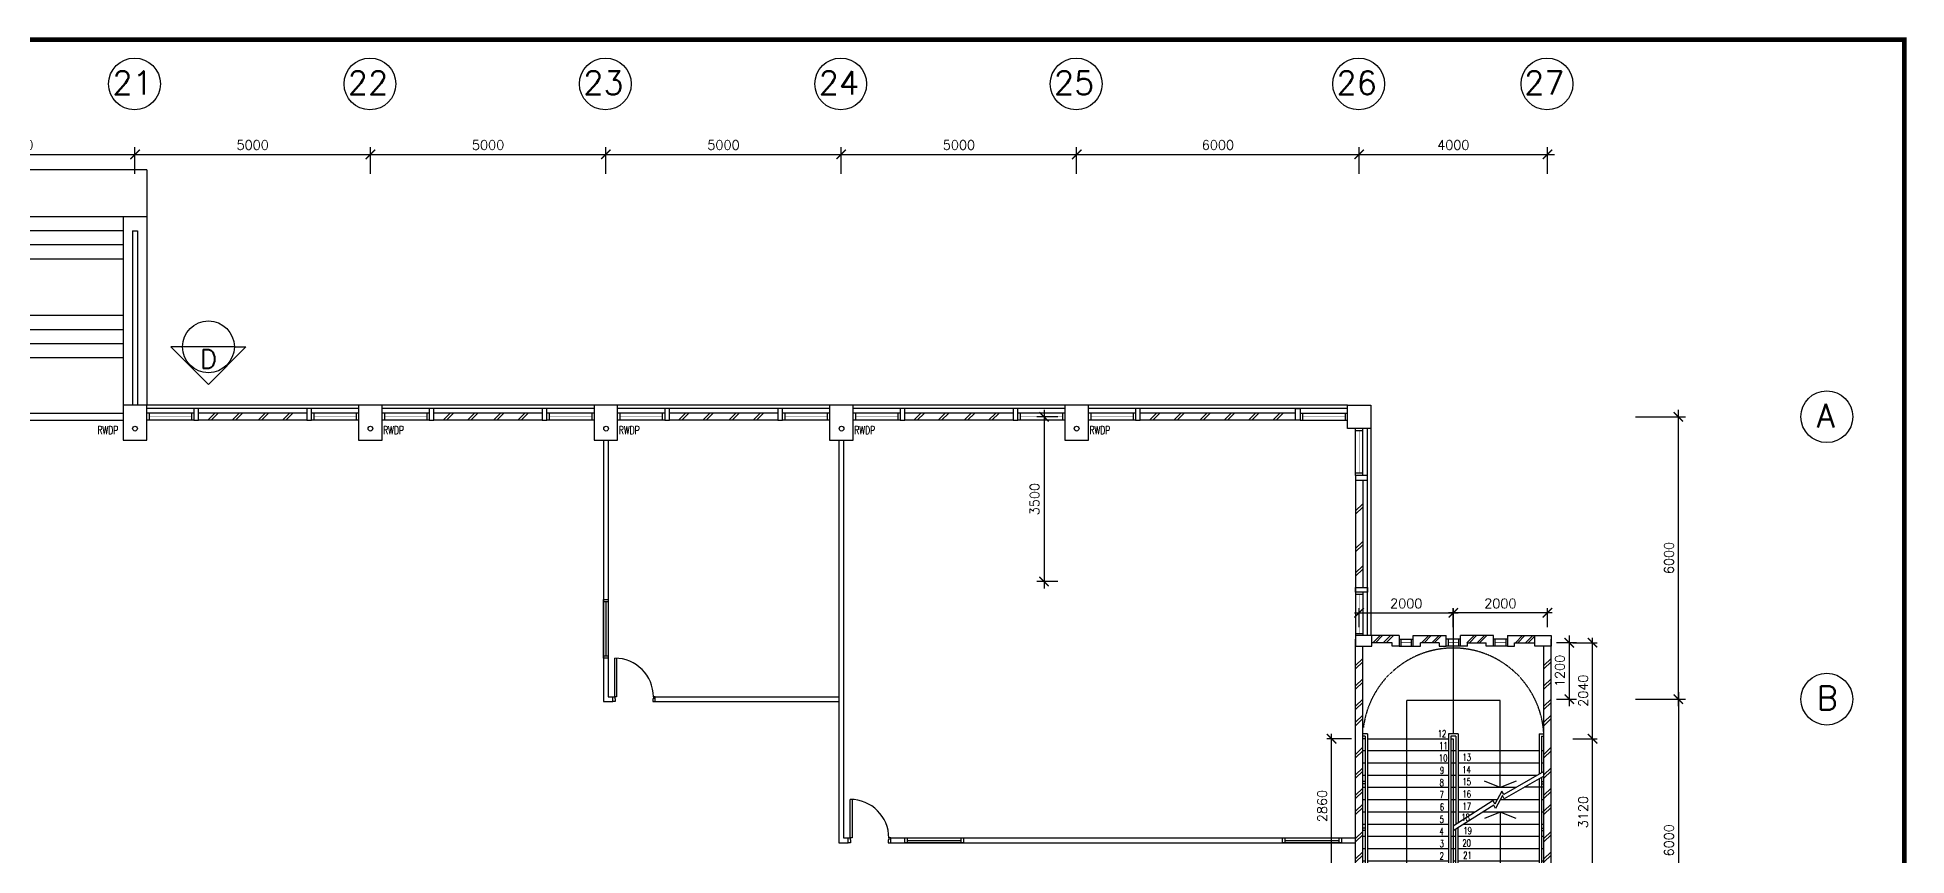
# Model space of a CAD drawing. Header units: feet. Extents: x 1407108 to 2957709, y -1501070 to -681589.
# Drawn here: x 1713887 to 1753588, y -774249 to -756863 of the extents above; entities that cross this region are included whole.
import ezdxf

# ---------------------------------------------------------------- set-up
doc = ezdxf.new("R2010")
doc.units = ezdxf.units.FT
doc.header["$LTSCALE"] = 13
doc.header["$MEASUREMENT"] = 0
doc.linetypes.add('DASHED', pattern=[0.75, 0.5, -0.25])
doc.linetypes.add('HIDDEN', pattern=[0.375, 0.25, -0.125])
doc.layers.get('0').update_dxf_attribs({"linetype": 'CONTINUOUS'})
for name, color, linetype in [('AR', 7, 'CONTINUOUS'), ('COL', 3, 'CONTINUOUS'), ('DIM', 7, 'CONTINUOUS'), ('DR', 7, 'CONTINUOUS'), ('extension', 1, 'CONTINUOUS'), ('GRID-T', 7, 'CONTINUOUS'), ('H', 1, 'CONTINUOUS'), ('hatch', 7, 'CONTINUOUS'), ('LINE', 7, 'CONTINUOUS'), ('partition', 7, 'CONTINUOUS'), ('PL', 5, 'CONTINUOUS'), ('RWDP', 145, 'CONTINUOUS'), ('stair', 7, 'CONTINUOUS'), ('WALL', 2, 'CONTINUOUS'), ('WIN', 5, 'CONTINUOUS')]:
    doc.layers.add(name, color=color, linetype=linetype)
doc.styles.add('ROMANS', font='romans')
doc.styles.get("Standard").update_dxf_attribs({"font": 'ROMANS.SHX'})
doc.dimstyles.new('STANDARD$0', dxfattribs={"dimscale": 0, "dimtxt": 8, "dimasz": 6, "dimexe": 1, "dimexo": 1, "dimgap": 3, "dimtad": 1, "dimdec": 0, "dimlfac": -1, "dimrnd": 1, "dimzin": 0, "dimdsep": 46, "dimtxsty": 'Standard', "dimcen": 0, "dimclrd": 5, "dimclre": 250, "dimadec": 0, "dimazin": 0, "dimtfac": 1, "dimtdec": 4, "dimtofl": 0, "dimtmove": 0, "dimatfit": 3, "dimfxl": 1, "dimtolj": 1, "dimtzin": 0, "dimarcsym": 0})

# ---------------------------------------------------------------- blocks, each defined once
blk = doc.blocks.new('_ARCHTICK')
at = {"color": 0, "linetype": 'ByBlock', "const_width": 0.15}
blk.add_lwpolyline([(-0.5, -0.5), (0.5, 0.5)], dxfattribs=at)
blk = doc.blocks.new('*D302')
at = {"layer": 'DIM', "color": 7, "lineweight": -2, "transparency": 16777216}
for p, q in [((1710810, -759349), (1716110, -759349)), ((1710960, -759759), (1710960, -759199)), ((1715960, -759759), (1715960, -759199))]:
    blk.add_line(p, q, dxfattribs=at)
at = {"layer": 'DIM', "color": 7, "lineweight": -2, "transparency": 16777216, "xscale": 200, "yscale": 200, "zscale": 200, "rotation": 180}
blk.add_blockref('_ARCHTICK', (1710960, -759349), dxfattribs=at)
at = {"layer": 'DIM', "color": 7, "lineweight": -2, "transparency": 16777216, "xscale": 200, "yscale": 200, "zscale": 200}
blk.add_blockref('_ARCHTICK', (1715960, -759349), dxfattribs=at)
at = {"layer": 'DIM', "color": 7, "transparency": 16777216, "insert": (1713460, -759149), "char_height": 200, "attachment_point": 5, "style": 'ROMANS'}
blk.add_mtext('\\A1;5000', dxfattribs=at)
blk = doc.blocks.new('*D303')
at = {"layer": 'DIM', "color": 7, "lineweight": -2, "transparency": 16777216}
for p, q in [((1715810, -759349), (1721110, -759349)), ((1715960, -759759), (1715960, -759199)), ((1720960, -759759), (1720960, -759199))]:
    blk.add_line(p, q, dxfattribs=at)
at = {"layer": 'DIM', "color": 7, "lineweight": -2, "transparency": 16777216, "xscale": 200, "yscale": 200, "zscale": 200, "rotation": 180}
blk.add_blockref('_ARCHTICK', (1715960, -759349), dxfattribs=at)
at = {"layer": 'DIM', "color": 7, "lineweight": -2, "transparency": 16777216, "xscale": 200, "yscale": 200, "zscale": 200}
blk.add_blockref('_ARCHTICK', (1720960, -759349), dxfattribs=at)
at = {"layer": 'DIM', "color": 7, "transparency": 16777216, "insert": (1718460, -759149), "char_height": 200, "attachment_point": 5, "style": 'ROMANS'}
blk.add_mtext('\\A1;5000', dxfattribs=at)
blk = doc.blocks.new('*D304')
at = {"layer": 'DIM', "color": 7, "lineweight": -2, "transparency": 16777216}
for p, q in [((1720810, -759349), (1726110, -759349)), ((1720960, -759759), (1720960, -759199)), ((1725960, -759759), (1725960, -759199))]:
    blk.add_line(p, q, dxfattribs=at)
at = {"layer": 'DIM', "color": 7, "lineweight": -2, "transparency": 16777216, "xscale": 200, "yscale": 200, "zscale": 200, "rotation": 180}
blk.add_blockref('_ARCHTICK', (1720960, -759349), dxfattribs=at)
at = {"layer": 'DIM', "color": 7, "lineweight": -2, "transparency": 16777216, "xscale": 200, "yscale": 200, "zscale": 200}
blk.add_blockref('_ARCHTICK', (1725960, -759349), dxfattribs=at)
at = {"layer": 'DIM', "color": 7, "transparency": 16777216, "insert": (1723460, -759149), "char_height": 200, "attachment_point": 5, "style": 'ROMANS'}
blk.add_mtext('\\A1;5000', dxfattribs=at)
blk = doc.blocks.new('*D305')
at = {"layer": 'DIM', "color": 7, "lineweight": -2, "transparency": 16777216}
for p, q in [((1725810, -759349), (1731110, -759349)), ((1725960, -759759), (1725960, -759199)), ((1730960, -759759), (1730960, -759199))]:
    blk.add_line(p, q, dxfattribs=at)
at = {"layer": 'DIM', "color": 7, "lineweight": -2, "transparency": 16777216, "xscale": 200, "yscale": 200, "zscale": 200, "rotation": 180}
blk.add_blockref('_ARCHTICK', (1725960, -759349), dxfattribs=at)
at = {"layer": 'DIM', "color": 7, "lineweight": -2, "transparency": 16777216, "xscale": 200, "yscale": 200, "zscale": 200}
blk.add_blockref('_ARCHTICK', (1730960, -759349), dxfattribs=at)
at = {"layer": 'DIM', "color": 7, "transparency": 16777216, "insert": (1728460, -759149), "char_height": 200, "attachment_point": 5, "style": 'ROMANS'}
blk.add_mtext('\\A1;5000', dxfattribs=at)
blk = doc.blocks.new('*D306')
at = {"layer": 'DIM', "color": 7, "lineweight": -2, "transparency": 16777216}
for p, q in [((1730810, -759349), (1736110, -759349)), ((1730960, -759759), (1730960, -759199)), ((1735960, -759759), (1735960, -759199))]:
    blk.add_line(p, q, dxfattribs=at)
at = {"layer": 'DIM', "color": 7, "lineweight": -2, "transparency": 16777216, "xscale": 200, "yscale": 200, "zscale": 200, "rotation": 180}
blk.add_blockref('_ARCHTICK', (1730960, -759349), dxfattribs=at)
at = {"layer": 'DIM', "color": 7, "lineweight": -2, "transparency": 16777216, "xscale": 200, "yscale": 200, "zscale": 200}
blk.add_blockref('_ARCHTICK', (1735960, -759349), dxfattribs=at)
at = {"layer": 'DIM', "color": 7, "transparency": 16777216, "insert": (1733460, -759149), "char_height": 200, "attachment_point": 5, "style": 'ROMANS'}
blk.add_mtext('\\A1;5000', dxfattribs=at)
blk = doc.blocks.new('*D307')
at = {"layer": 'DIM', "color": 7, "lineweight": -2, "transparency": 16777216}
for p, q in [((1735810, -759349), (1742110, -759349)), ((1735960, -759759), (1735960, -759199)), ((1741960, -759759), (1741960, -759199))]:
    blk.add_line(p, q, dxfattribs=at)
at = {"layer": 'DIM', "color": 7, "lineweight": -2, "transparency": 16777216, "xscale": 200, "yscale": 200, "zscale": 200, "rotation": 180}
blk.add_blockref('_ARCHTICK', (1735960, -759349), dxfattribs=at)
at = {"layer": 'DIM', "color": 7, "lineweight": -2, "transparency": 16777216, "xscale": 200, "yscale": 200, "zscale": 200}
blk.add_blockref('_ARCHTICK', (1741960, -759349), dxfattribs=at)
at = {"layer": 'DIM', "color": 7, "transparency": 16777216, "insert": (1738960, -759149), "char_height": 200, "attachment_point": 5, "style": 'ROMANS'}
blk.add_mtext('\\A1;6000', dxfattribs=at)
blk = doc.blocks.new('*D308')
at = {"layer": 'DIM', "color": 7, "lineweight": -2, "transparency": 16777216}
for p, q in [((1741810, -759349), (1746110, -759349)), ((1741960, -759759), (1741960, -759199)), ((1745960, -759759), (1745960, -759199))]:
    blk.add_line(p, q, dxfattribs=at)
at = {"layer": 'DIM', "color": 7, "lineweight": -2, "transparency": 16777216, "xscale": 200, "yscale": 200, "zscale": 200, "rotation": 180}
blk.add_blockref('_ARCHTICK', (1741960, -759349), dxfattribs=at)
at = {"layer": 'DIM', "color": 7, "lineweight": -2, "transparency": 16777216, "xscale": 200, "yscale": 200, "zscale": 200}
blk.add_blockref('_ARCHTICK', (1745960, -759349), dxfattribs=at)
at = {"layer": 'DIM', "color": 7, "transparency": 16777216, "insert": (1743960, -759149), "char_height": 200, "attachment_point": 5, "style": 'ROMANS'}
blk.add_mtext('\\A1;4000', dxfattribs=at)
blk = doc.blocks.new('*D336')
at = {"layer": 'DIM', "color": 7, "lineweight": -2, "transparency": 16777216}
for p, q in [((1735560, -764924), (1735117, -764924)), ((1735267, -764774), (1735267, -768574)), ((1735560, -768424), (1735117, -768424))]:
    blk.add_line(p, q, dxfattribs=at)
at = {"layer": 'DIM', "color": 7, "lineweight": -2, "transparency": 16777216, "xscale": 200, "yscale": 200, "zscale": 200}
for p, rotation in [((1735267, -764924), 90), ((1735267, -768424), 270)]:
    blk.add_blockref('_ARCHTICK', p, dxfattribs=dict(at, rotation=rotation))
at = {"layer": 'DIM', "color": 7, "transparency": 16777216, "insert": (1735067, -766674), "char_height": 200, "attachment_point": 5, "rotation": 90, "style": 'ROMANS'}
blk.add_mtext('\\A1;3500', dxfattribs=at)
blk = doc.blocks.new('*D24')
at = {"color": 7, "lineweight": -2, "transparency": 16777216}
for p, q in [((2031962, -760471), (2032482, -760471)), ((2032382, -763691), (2032382, -760371)), ((2031962, -763591), (2032482, -763591))]:
    blk.add_line(p, q, dxfattribs=at)
at = {"color": 7, "lineweight": -2, "transparency": 16777216, "xscale": 200, "yscale": 200, "zscale": 200}
for p, rotation in [((2032382, -760471), 90), ((2032382, -763591), 270)]:
    blk.add_blockref('_ARCHTICK', p, dxfattribs=dict(at, rotation=rotation))
at = {"color": 7, "transparency": 16777216, "insert": (2032182, -762031), "char_height": 200, "attachment_point": 5, "rotation": 90, "style": 'ROMANS'}
blk.add_mtext('\\A1;3120', dxfattribs=at)
blk = doc.blocks.new('*D25')
at = {"color": 7, "lineweight": -2, "transparency": 16777216}
for p, q in [((2031962, -758431), (2032482, -758431)), ((2032382, -760571), (2032382, -758331)), ((2031962, -760471), (2032482, -760471))]:
    blk.add_line(p, q, dxfattribs=at)
at = {"color": 7, "lineweight": -2, "transparency": 16777216, "xscale": 200, "yscale": 200, "zscale": 200}
for p, rotation in [((2032382, -758431), 90), ((2032382, -760471), 270)]:
    blk.add_blockref('_ARCHTICK', p, dxfattribs=dict(at, rotation=rotation))
at = {"color": 7, "transparency": 16777216, "insert": (2032182, -759451), "char_height": 200, "attachment_point": 5, "rotation": 90, "style": 'ROMANS'}
blk.add_mtext('\\A1;2040', dxfattribs=at)
blk = doc.blocks.new('*D26')
at = {"color": 7, "lineweight": -2, "transparency": 16777216}
for p, q in [((2031962, -763591), (2032482, -763591)), ((2032382, -763491), (2032382, -765731)), ((2031962, -765631), (2032482, -765631))]:
    blk.add_line(p, q, dxfattribs=at)
at = {"color": 7, "lineweight": -2, "transparency": 16777216, "xscale": 200, "yscale": 200, "zscale": 200}
for p, rotation in [((2032382, -763591), 90), ((2032382, -765631), 270)]:
    blk.add_blockref('_ARCHTICK', p, dxfattribs=dict(at, rotation=rotation))
at = {"color": 7, "transparency": 16777216, "insert": (2032182, -764611), "char_height": 200, "attachment_point": 5, "rotation": 90, "style": 'ROMANS'}
blk.add_mtext('\\A1;2040', dxfattribs=at)
blk = doc.blocks.new('*D27')
at = {"layer": 'DIM', "color": 7, "lineweight": -2, "transparency": 16777216}
for p, q in [((2031524, -757797), (2029324, -757797)), ((2029424, -758101), (2029424, -757697)), ((2031424, -758101), (2031424, -757697))]:
    blk.add_line(p, q, dxfattribs=at)
at = {"layer": 'DIM', "color": 7, "lineweight": -2, "transparency": 16777216, "xscale": 200, "yscale": 200, "zscale": 200}
for p, rotation in [((2029424, -757797), 180.0000000117394), ((2031424, -757797), 1.173932950848666e-08)]:
    blk.add_blockref('_ARCHTICK', p, dxfattribs=dict(at, rotation=rotation))
at = {"layer": 'DIM', "color": 7, "transparency": 16777216, "insert": (2030424, -757597), "char_height": 200, "attachment_point": 5, "rotation": 0, "style": 'ROMANS'}
blk.add_mtext('\\A1;2000', dxfattribs=at)
blk = doc.blocks.new('*D28')
at = {"layer": 'DIM', "color": 7, "lineweight": -2, "transparency": 16777216}
for p, q in [((2027324, -757797), (2029524, -757797)), ((2027424, -758101), (2027424, -757697)), ((2029424, -758101), (2029424, -757697))]:
    blk.add_line(p, q, dxfattribs=at)
at = {"layer": 'DIM', "color": 7, "lineweight": -2, "transparency": 16777216, "xscale": 200, "yscale": 200, "zscale": 200, "rotation": 180}
blk.add_blockref('_ARCHTICK', (2027424, -757797), dxfattribs=at)
at = {"layer": 'DIM', "color": 7, "lineweight": -2, "transparency": 16777216, "xscale": 200, "yscale": 200, "zscale": 200}
blk.add_blockref('_ARCHTICK', (2029424, -757797), dxfattribs=at)
at = {"layer": 'DIM', "color": 7, "transparency": 16777216, "insert": (2028424, -757597), "char_height": 200, "attachment_point": 5, "style": 'ROMANS'}
blk.add_mtext('\\A1;2000', dxfattribs=at)
blk = doc.blocks.new('*D29')
at = {"color": 7, "lineweight": -2, "transparency": 16777216}
for p, q in [((2027260, -760471), (2026740, -760471)), ((2026840, -763431), (2026840, -760371)), ((2027260, -763331), (2026740, -763331))]:
    blk.add_line(p, q, dxfattribs=at)
at = {"color": 7, "lineweight": -2, "transparency": 16777216, "xscale": 200, "yscale": 200, "zscale": 200}
for p, rotation in [((2026840, -760471), 90), ((2026840, -763331), 270)]:
    blk.add_blockref('_ARCHTICK', p, dxfattribs=dict(at, rotation=rotation))
at = {"color": 7, "transparency": 16777216, "insert": (2026640, -761901), "char_height": 200, "attachment_point": 5, "rotation": 90, "style": 'ROMANS'}
blk.add_mtext('\\A1;2860', dxfattribs=at)
blk = doc.blocks.new('*D369')
at = {"layer": 'DIM', "color": 7, "lineweight": -2, "transparency": 16777216}
for p, q in [((1747832, -770924), (1748891, -770924)), ((1748741, -770774), (1748741, -777074)), ((1747832, -776924), (1748891, -776924))]:
    blk.add_line(p, q, dxfattribs=at)
at = {"layer": 'DIM', "color": 7, "lineweight": -2, "transparency": 16777216, "xscale": 200, "yscale": 200, "zscale": 200}
for p, rotation in [((1748741, -770924), 90), ((1748741, -776924), 270)]:
    blk.add_blockref('_ARCHTICK', p, dxfattribs=dict(at, rotation=rotation))
at = {"layer": 'DIM', "color": 7, "transparency": 16777216, "insert": (1748541, -773924), "char_height": 200, "attachment_point": 5, "rotation": 90, "style": 'ROMANS'}
blk.add_mtext('\\A1;6000', dxfattribs=at)
blk = doc.blocks.new('*D371')
at = {"layer": 'DIM', "color": 7, "lineweight": -2, "transparency": 16777216}
for p, q in [((1747832, -764924), (1748891, -764924)), ((1748741, -771074), (1748741, -764774)), ((1747832, -770924), (1748891, -770924))]:
    blk.add_line(p, q, dxfattribs=at)
at = {"layer": 'DIM', "color": 7, "lineweight": -2, "transparency": 16777216, "xscale": 200, "yscale": 200, "zscale": 200}
for p, rotation in [((1748741, -764924), 90), ((1748741, -770924), 270)]:
    blk.add_blockref('_ARCHTICK', p, dxfattribs=dict(at, rotation=rotation))
at = {"layer": 'DIM', "color": 7, "transparency": 16777216, "insert": (1748541, -767924), "char_height": 200, "attachment_point": 5, "rotation": 90, "style": 'ROMANS'}
blk.add_mtext('\\A1;6000', dxfattribs=at)
blk = doc.blocks.new('*D412')
at = {"layer": 'hatch', "color": 7, "linetype": 'Continuous', "lineweight": -2, "transparency": 16777216}
for p, q in [((1746152, -769724), (1746574, -769724)), ((1746424, -769574), (1746424, -771074)), ((1746152, -770924), (1746574, -770924))]:
    blk.add_line(p, q, dxfattribs=at)
at = {"layer": 'hatch', "color": 7, "linetype": 'Continuous', "lineweight": -2, "transparency": 16777216, "xscale": 200, "yscale": 200, "zscale": 200}
for p, rotation in [((1746424, -769724), 90), ((1746424, -770924), 270)]:
    blk.add_blockref('_ARCHTICK', p, dxfattribs=dict(at, rotation=rotation))
at = {"layer": 'hatch', "color": 7, "linetype": 'Continuous', "transparency": 16777216, "insert": (1746224, -770324), "char_height": 200, "attachment_point": 5, "rotation": 90, "style": 'ROMANS'}
blk.add_mtext('\\A1;1200', dxfattribs=at)
blk = doc.blocks.new('d900-1b1')
at = {"layer": 'DR'}
for p, q in [((40, 100), (40, 920)), ((80, 919), (80, 100)), ((0, 0), (0, 100)), ((0, 100), (40, 100)), ((50, 0), (0, 0)), ((80, 100), (40, 100)), ((40, 100), (40, 60)), ((40, 60), (50, 60)), ((50, 60), (50, 0)), ((860, 60), (850, 60)), ((850, 60), (850, 0)), ((850, 0), (900, 0)), ((860, 100), (860, 60)), ((900, 100), (860, 100)), ((900, 0), (900, 100))]:
    blk.add_line(p, q, dxfattribs=at)
blk.add_arc((40, 100), 820, 0, 90, dxfattribs=at)
blk = doc.blocks.new('FD2')
at = {"layer": 'LINE', "linetype": 'Continuous'}
for points in [[(100, 1200), (100, 1250), (0, 1250), (0, 1200)], [(100, 0), (100, 50), (0, 50), (0, 0)]]:
    blk.add_lwpolyline(points, close=True, dxfattribs=at)
at = {"layer": 'LINE', "color": 5, "linetype": 'Continuous'}
for points in [[(0, 1200), (0, 50)], [(100, 50), (100, 1200)]]:
    blk.add_lwpolyline(points, dxfattribs=at)
at = {"layer": 'LINE', "color": 1, "linetype": 'Continuous'}
blk.add_lwpolyline([(50, 50), (50, 1200)], dxfattribs=at)
blk = doc.blocks.new('FG2')
at = {"layer": 'LINE', "linetype": 'Continuous', "xscale": -1, "rotation": 180}
blk.add_blockref('FD2', (0, 0), dxfattribs=at)
blk = doc.blocks.new('AM-STR1M-IT')
at = {"layer": 'COL'}
for points in [[(-3732, 7350), (-4075, 7350), (-4075, 7125), (-3732, 7125)], [(-3732, 7350), (-4075, 7350), (-4075, 7125), (-3732, 7125)], [(-268, 7350), (75, 7350), (75, 7125), (-268, 7125)]]:
    blk.add_lwpolyline(points, close=True, dxfattribs=at)
at = {"layer": 'H'}
for p, q in [((-3706, 7200), (-3556, 7350)), ((-3654.4, 7200), (-3504.4, 7350)), ((-3489.3, 7197.8), (-3339.3, 7347.8)), ((-3427.5, 7197.8), (-3277.5, 7347.8)), ((-2672.9, 7200), (-2522.9, 7350)), ((-2621.2, 7200), (-2471.2, 7350)), ((-2456.1, 7197.8), (-2306.1, 7347.8)), ((-2404.5, 7197.8), (-2254.5, 7347.8)), ((-1710.4, 7200), (-1560.4, 7350)), ((-1658.7, 7200), (-1508.7, 7350)), ((-1493.6, 7197.8), (-1343.6, 7347.8)), ((-1442, 7197.8), (-1292, 7347.8)), ((-681.7, 7200), (-531.7, 7350)), ((-630, 7200), (-480, 7350)), ((-465, 7197.8), (-315, 7347.8)), ((-413.3, 7197.8), (-263.3, 7347.8))]:
    blk.add_line(p, q, dxfattribs=at)
at = {"layer": 'hatch', "color": 1}
for p, q in [((-3925, 6865.5), (-4075, 6715.5)), ((-3925, 6793.9), (-4075, 6643.9)), ((75, 6865.5), (-75, 6715.5)), ((75, 6793.9), (-75, 6643.9)), ((-3925, 6431.5), (-4075, 6281.5)), ((-3925, 6359.9), (-4075, 6209.9)), ((75, 6431.5), (-75, 6281.5)), ((75, 6359.9), (-75, 6209.9)), ((-3925, 5998.6), (-4075, 5848.6)), ((75, 5998.6), (-75, 5848.6)), ((-3925, 5927), (-4075, 5777)), ((-3925, 5657.9), (-4075, 5507.9)), ((-3925, 5586.2), (-4075, 5436.2)), ((75, 5927), (-75, 5777)), ((75, 5657.9), (-75, 5507.9)), ((75, 5586.2), (-75, 5436.2)), ((-3925, 4976.5), (-4075, 4826.5)), ((-3925, 4904.9), (-4075, 4754.9)), ((75, 4976.5), (-75, 4826.5)), ((75, 4904.9), (-75, 4754.9)), ((-3925, 4542.5), (-4075, 4392.5)), ((-3925, 4470.9), (-4075, 4320.9)), ((75, 4542.5), (-75, 4392.5)), ((75, 4470.9), (-75, 4320.9)), ((-3925, 4109.6), (-4075, 3959.6)), ((-3925, 4038), (-4075, 3888)), ((75, 4109.6), (-75, 3959.6)), ((75, 4038), (-75, 3888)), ((-3925, 3768.9), (-4075, 3618.9)), ((-3925, 3697.2), (-4075, 3547.2)), ((75, 3768.9), (-75, 3618.9)), ((75, 3697.2), (-75, 3547.2)), ((-3925, 3188.5), (-4075, 3038.5)), ((75, 3188.5), (-75, 3038.5)), ((-3925, 3116.9), (-4075, 2966.9)), ((75, 3116.9), (-75, 2966.9)), ((-3925, 2754.5), (-4075, 2604.5)), ((-3925, 2682.9), (-4075, 2532.9)), ((75, 2754.5), (-75, 2604.5)), ((75, 2682.9), (-75, 2532.9)), ((-3925, 2265.5), (-4075, 2115.5)), ((-3925, 2193.9), (-4075, 2043.9)), ((75, 2321.6), (-75, 2171.6)), ((75, 2250), (-75, 2100)), ((75, 1801.5), (-75, 1651.5)), ((75, 1729.9), (-75, 1579.9)), ((75, 1367.5), (-75, 1217.5)), ((75, 1295.9), (-75, 1145.9)), ((75, 934.6), (-75, 784.6)), ((75, 863), (-75, 713))]:
    blk.add_line(p, q, dxfattribs=at)
at = {"layer": 'PL', "color": 5}
for p, q in [((-3150, 7275), (-2850, 7275)), ((-3112, 7275), (-3112, 7125)), ((-1850, 7275), (-2150, 7275)), ((-2112, 7275), (-2112, 7125)), ((-1888, 7275), (-1888, 7125)), ((-850, 7275), (-1150, 7275)), ((-888, 7275), (-888, 7125)), ((-3150, 7123.6), (-2850, 7123.6)), ((-1850, 7125), (-2150, 7125)), ((-850, 7125), (-1150, 7125))]:
    blk.add_line(p, q, dxfattribs=at)
at = {"layer": 'stair', "color": 5, "linetype": 'HIDDEN'}
for p, q in [((-2000, 7933.5), (-2000, 5260)), ((75, 2040), (1387.8, 2040))]:
    blk.add_line(p, q, dxfattribs=at)
at = {"layer": 'stair'}
for p, q in [((-2987.5, 2300), (-2987.5, 5973.6)), ((-1003.4, 5973.6), (-2987.5, 5973.6)), ((-1003.4, 4120), (-1003.4, 5973.6)), ((-3875, 4900), (-3925, 4900)), ((-3825, 5160), (-2100, 5160)), ((-2100, 4900), (-3825, 4900)), ((-2050, 5160), (-2000, 5160)), ((-2000, 4900), (-2050, 4900)), ((-2000, 5160), (-2000, 3360.7)), ((-2000, 5160), (-2000, 2040)), ((-1950, 4900), (-2000, 4900)), ((-1950, 4900), (-2000, 4900)), ((-175, 4900), (-1900, 4900)), ((-75, 4900), (-125, 4900)), ((-3875, 4640), (-3925, 4640)), ((-3875, 4380), (-3925, 4380)), ((-2100, 4640), (-3825, 4640)), ((-2100, 4380), (-3825, 4380)), ((-2000, 4640), (-2050, 4640)), ((-2000, 4380), (-2050, 4380)), ((-1950, 4640), (-2000, 4640)), ((-1950, 4640), (-2000, 4640)), ((-1950, 4380), (-2000, 4380)), ((-1950, 4380), (-2000, 4380)), ((-175, 4640), (-1900, 4640)), ((-216.7, 4380), (-1900, 4380)), ((-75, 4640), (-125, 4640)), ((-3875, 4120), (-3925, 4120)), ((-2100, 4120), (-3825, 4120)), ((-2000, 4120), (-2050, 4120)), ((-1950, 4120), (-2000, 4120)), ((-1950, 4120), (-2000, 4120)), ((-671.6, 4120), (-1900, 4120)), ((-75, 4127.5), (-495.7, 4127.5)), ((-3875, 3860), (-3925, 3860)), ((-3875, 3600), (-3925, 3600)), ((-2100, 3860), (-3825, 3860)), ((-2100, 3600), (-3825, 3600)), ((-2000, 3860), (-2050, 3860)), ((-2000, 3600), (-2050, 3600)), ((-1950, 3860), (-2000, 3860)), ((-1950, 3860), (-2000, 3860)), ((-1950, 3600), (-2000, 3600)), ((-1950, 3600), (-1995.6, 3600)), ((-1068.1, 3860), (-1900, 3860)), ((-1536.4, 3600), (-1900, 3600)), ((-175, 3600), (-1378.1, 3600)), ((-175, 3860), (-1006.1, 3860)), ((-1003.4, 3600), (-1003.4, 2040)), ((-75, 3860), (-125, 3860)), ((-75, 3600), (-125, 3600)), ((-3875, 3340), (-3925, 3340)), ((-2100, 3340), (-3825, 3340)), ((-175, 3340), (-1797.4, 3340)), ((-75, 3340), (-125, 3340)), ((-3875, 3080), (-3925, 3080)), ((-3875, 2820), (-3925, 2820)), ((-2100, 3080), (-3825, 3080)), ((-2100, 2820), (-3825, 2820)), ((-2000, 3080), (-2050, 3080)), ((-2000, 3080), (-2050, 3080)), ((-2000, 2820), (-2050, 2820)), ((-2000, 2820), (-2050, 2820)), ((-1950, 3080), (-2000, 3080)), ((-1950, 2820), (-2000, 2820)), ((-175, 3080), (-1900, 3080)), ((-175, 2820), (-1900, 2820)), ((-75, 3080), (-125, 3080)), ((-75, 2820), (-125, 2820)), ((-3875, 2560), (-3925, 2560)), ((-2100, 2560), (-3825, 2560)), ((-1950, 2560), (-2000, 2560)), ((-175, 2560), (-1900, 2560)), ((-75, 2560), (-125, 2560)), ((-3875, 2300), (-3925, 2300)), ((-2100, 2300), (-3825, 2300)), ((-2000, 2300), (-2050, 2300)), ((-1950, 2300), (-2000, 2300)), ((-1950, 2040), (-2000, 2040)), ((-175, 2300), (-1900, 2300)), ((-175, 2040), (-1900, 2040)), ((-75, 2300), (-125, 2300)), ((-75, 2040), (-125, 2040))]:
    blk.add_line(p, q, dxfattribs=at)
at = {"layer": 'stair', "color": 193}
for p, q in [((-3825, 5260), (-3925, 5260)), ((-3875, 5210), (-3925, 5210)), ((-3875, 5210), (-3875, 1990)), ((-3825, 5260), (-3825, 1940)), ((-2100, 5260), (-2100, 1940)), ((-1900, 5260), (-2100, 5260)), ((-2050, 5210), (-2050, 1990)), ((-1950, 5210), (-2050, 5210)), ((-1950, 5210), (-1950, 3335.7)), ((-1900, 5260), (-1900, 3367.7)), ((-175, 5260), (-175, 4403.9)), ((-175, 5260), (-75, 5260)), ((-125, 5210), (-125, 4432.4)), ((-125, 5210), (-75, 5210)), ((-3875, 4248.3), (-3925, 4248.3)), ((-3875, 4198.3), (-3925, 4198.3)), ((-175, 4303.3), (-175, 1940)), ((-125, 4331.9), (-125, 1990)), ((-125, 4248.3), (-75, 4248.3)), ((-125, 4198.3), (-75, 4198.3)), ((-3875, 3261.7), (-3925, 3261.7)), ((-3875, 3211.7), (-3925, 3211.7)), ((-1950, 1990), (-1950, 3235.1)), ((-1900, 1940), (-1900, 3267)), ((-125, 3261.7), (-75, 3261.7)), ((-125, 3211.7), (-75, 3211.7)), ((-3925, 1990), (-3875, 1990)), ((-1950, 1990), (-2050, 1990)), ((-75, 1990), (-125, 1990)), ((-3925, 1940), (-3825, 1940)), ((-1900, 1940), (-2100, 1940)), ((-75, 1940), (-175, 1940))]:
    blk.add_line(p, q, dxfattribs=at)
at = {"layer": 'stair'}
for points in [[(-75, 4461), (-930.3, 3972.1), (-971.6, 4044.4), (-1114.7, 3770.9), (-1156, 3843.1), (-2000, 3303.8)], [(-75, 4360.5), (-916.9, 3879.2), (-958.2, 3951.5), (-1101.3, 3678), (-1142.6, 3750.2), (-2000, 3203.2)]]:
    blk.add_lwpolyline(points, dxfattribs=at)
at = {"layer": 'stair', "color": 4, "linetype": 'Continuous'}
for points in [[(-666.4, 4254.8), (-1003.4, 4120), (-1340.5, 4254.8)], [(-666.4, 3465.2), (-1003.4, 3600), (-1340.5, 3465.2)]]:
    blk.add_lwpolyline(points, dxfattribs=at)
at = {"layer": 'stair', "color": 2, "linetype": 'Continuous'}
for centre in [(-2987.5, 2300), (-1003.4, 2040)]:
    blk.add_circle(centre, 62.5, dxfattribs=at)
at = {"layer": 'stair', "color": 1, "linetype": 'HIDDEN'}
for centre, start, end in [((-2000, 5160), 360, 172.83802), ((-2000, 2040.4), 180, 360)]:
    blk.add_arc(centre, 1925, start, end, dxfattribs=at)
at = {"layer": 'WALL'}
for p, q in [((-4075, 1940), (-4075, 7275)), ((-3150, 7350), (-3732, 7350)), ((-3300, 7200), (-3732, 7200)), ((-3300, 7125), (-3300, 7200)), ((-3150, 7350), (-3150, 7125)), ((-2850, 7350), (-2150, 7350)), ((-2850, 7125), (-2850, 7350)), ((-2700, 7125), (-2700, 7200)), ((-2300, 7200), (-2700, 7200)), ((-2300, 7200), (-2300, 7125)), ((-1150, 7350), (-1850, 7350)), ((-1700, 7200), (-1300, 7200)), ((-1700, 7125), (-1700, 7200)), ((-1300, 7125), (-1300, 7200)), ((-1150, 7125), (-1150, 7350)), ((-850, 7350), (-850, 7125)), ((-850, 7350), (-268, 7350)), ((-700, 7125), (-700, 7200)), ((75, 250), (75, 7275)), ((-3925, 1940), (-3925, 7125)), ((-3150, 7125), (-3300, 7125)), ((-2850, 7125), (-2700, 7125)), ((-1150, 7125), (-1300, 7125)), ((-850, 7125), (-700, 7125)), ((-75, 250), (-75, 7125))]:
    blk.add_line(p, q, dxfattribs=at)
for points in [[(-2300, 7125), (-2150, 7125), (-2150, 7350)], [(-1700, 7125), (-1850, 7125), (-1850, 7350)], [(-700, 7200), (-268, 7200)]]:
    blk.add_lwpolyline(points, dxfattribs=at)
at = {"layer": 'WIN'}
for p, q in [((-2888, 7125), (-2888, 7275)), ((-1300, 7125), (-1300, 7200)), ((-1112, 7125), (-1112, 7275))]:
    blk.add_line(p, q, dxfattribs=at)
at = {"layer": 'WIN', "const_width": 10, "flags": 128}
for points in [[(-3112, 7200), (-2888, 7200)], [(-1888, 7200), (-2112, 7200)], [(-888, 7200), (-1112, 7200)]]:
    blk.add_lwpolyline(points, dxfattribs=at)
at = {"layer": 'stair', "color": 7, "linetype": 'Continuous', "style": 'ROMANS', "width": 0.7}
for s, p in [('12', (-2330.8, 5193.1)), ('10', (-2305.8, 4673.1)), ('11', (-2300.8, 4933.1)), ('13', (-1803.9, 4688.7)), ('9', (-2285.8, 4413.1)), ('14', (-1808.9, 4428.7)), ('8', (-2290.8, 4153.1)), ('7', (-2290.8, 3893.1)), ('15', (-1803.9, 4168.7)), ('16', (-1803.9, 3908.7)), ('6', (-2285.8, 3633.1)), ('17', (-1803.9, 3648.7)), ('4', (-2295.8, 3113.1)), ('5', (-2290.8, 3373.1)), ('18', (-1829, 3416.4)), ('19', (-1786, 3128.7)), ('3', (-2290.8, 2853.1)), ('20', (-1806, 2868.7)), ('2', (-2290.8, 2593.1)), ('1', (-2295.8, 2349.1)), ('22', (-1806, 2343.4)), ('21', (-1790, 2608.7)), ('24', (-1811, 1859.4)), ('23', (-1806, 2088.7))]:
    blk.add_text(s, height=150, dxfattribs=at).set_placement(p)
for base, p1, p2, angle, picture, middle in [((957.5, 7200), (437.5, 5160), (437.5, 7200), 90, '*D25', (757.5, 6180)), ((-4584.4, 5160), (-4064.3, 2300), (-4064.3, 5160), 90, '*D29', (-4784.4, 3730)), ((957.5, 5160), (437.5, 2040), (437.5, 5160), 90, '*D24', (757.5, 3600)), ((957.5, 0), (437.5, 2040), (437.5, 0), 270, '*D26', (757.5, 1020))]:
    dim = blk.add_linear_dim(base=base, p1=p1, p2=p2, angle=angle, dimstyle='STANDARD$0', override={"dimscale": 100, "dimtxt": 2, "dimasz": 2, "dimgap": 1, "dimtxsty": 'ROMANS', "dimblk": 'ARCHTICK', "dimdle": 1, "dimclrd": 7, "dimclre": 7, "dimclrt": 7, "dimtdec": 0, "dimtmove": 2})
    dim.commit()
    dim.dimension.update_dxf_attribs({"geometry": picture, "text_midpoint": middle, "insert": (-2031424.3, 765630.8)})
at = {"layer": 'DIM'}
for p1, distance, picture, middle in [((-4000, 7429.6), 403.9, '*D28', (-3000, 8033.5)), ((0, 7429.6), -403.9, '*D27', (-1000, 8033.5))]:
    dim = blk.add_aligned_dim(p1=p1, p2=(-2000, 7429.6), distance=distance, dimstyle='STANDARD$0', override={"dimscale": 100, "dimtxt": 2, "dimasz": 2, "dimgap": 1, "dimtxsty": 'ROMANS', "dimblk": 'ARCHTICK', "dimdle": 1, "dimclrd": 7, "dimclre": 7, "dimclrt": 7, "dimtdec": 0, "dimtmove": 2}, dxfattribs=at)
    dim.commit()
    dim.dimension.update_dxf_attribs({"geometry": picture, "text_midpoint": middle, "insert": (-2031424.3, 765630.8)})

msp = doc.modelspace()

# ---------------------------------------------------------------- linework, layer by layer
at = {"color": 9}
for p, q in [((1720710.2, -764749.1), (1716210.2, -764749.1)), ((1725710.2, -764749.1), (1721210.2, -764749.1)), ((1730710.2, -764749.1), (1726210.2, -764749.1)), ((1735710.2, -764749.1), (1731210.2, -764749.1)), ((1741710.2, -764749.1), (1736210.2, -764749.1)), ((1742135.2, -769574.1), (1742135.2, -765174.1))]:
    msp.add_line(p, q, dxfattribs=at)
at = {"linetype": 'Continuous'}
msp.add_line((1742085.2, -771764.1), (1742035.2, -771764.1), dxfattribs=at)
at = {"layer": 'AR', "color": 3, "linetype": 'Continuous'}
for p, q in [((1716970.7, -763438.3), (1716723.7, -763438.3)), ((1718070.7, -763438.3), (1718317.6, -763438.3))]:
    msp.add_line(p, q, dxfattribs=at)
at = {"layer": 'AR', "color": 3}
for p in [(1716723.7, -763438.3), (1718317.6, -763438.3)]:
    msp.add_line(p, (1717520.7, -764235.3), dxfattribs=at)
at = {"layer": 'AR', "color": 2}
msp.add_line((1718070.7, -763438.3), (1716970.7, -763438.3), dxfattribs=at)
at = {"layer": 'AR', "color": 3, "linetype": 'Continuous'}
msp.add_circle((1717520.7, -763438.3), 550, dxfattribs=at)
at = {"layer": 'COL'}
for points in [[(1715710.2, -764674.1), (1715710.2, -765424.1), (1716210.2, -765424.1), (1716210.2, -764674.1)], [(1720710.2, -764674.1), (1720710.2, -765424.1), (1721210.2, -765424.1), (1721210.2, -764674.1)], [(1725710.2, -764674.1), (1725710.2, -765424.1), (1726210.2, -765424.1), (1726210.2, -764674.1)], [(1730710.2, -764674.1), (1730710.2, -765424.1), (1731210.2, -765424.1), (1731210.2, -764674.1)], [(1735710.2, -764674.1), (1735710.2, -765424.1), (1736210.2, -765424.1), (1736210.2, -764674.1)], [(1741710.2, -764674.1), (1742210.2, -764674.1), (1742210.2, -765174.1), (1741710.2, -765174.1)]]:
    msp.add_lwpolyline(points, close=True, dxfattribs=at)
at = {"layer": 'extension', "color": 21}
for p, q in [((1716210.2, -759674.1), (1700710.2, -759674.1)), ((1716210.2, -759674.1), (1716210.2, -764674.1)), ((1716210.2, -760674.1), (1700710.2, -760674.1)), ((1715710.2, -760974.1), (1711210.2, -760974.1)), ((1715710.2, -760674.1), (1715710.2, -764674.1)), ((1715910.2, -760974.1), (1715910.2, -764674.1)), ((1715910.2, -760974.1), (1716010.2, -760974.1)), ((1716010.2, -760974.1), (1716010.2, -764674.1)), ((1715710.2, -761274.1), (1711210.2, -761274.1)), ((1715710.2, -761574.1), (1711210.2, -761574.1)), ((1715710.2, -762774.1), (1711210.2, -762774.1)), ((1715710.2, -763074.1), (1711210.2, -763074.1)), ((1715710.2, -763374.1), (1711210.2, -763374.1)), ((1715710.2, -763674.1), (1711210.2, -763674.1))]:
    msp.add_line(p, q, dxfattribs=at)
at = {"layer": 'GRID-T', "color": 7}
for centre in [(1715950, -757851.6), (1720950, -757851.6), (1725950, -757851.6), (1730950, -757851.6), (1735950, -757851.6), (1741950, -757851.6), (1745950, -757851.6), (1751892.9, -764924.1), (1751892.9, -770924.1)]:
    msp.add_circle(centre, 550, dxfattribs=at)
at = {"layer": 'hatch', "color": 1}
for p, q in [((1717504, -764999.1), (1717654, -764849.1)), ((1717575.6, -764999.1), (1717725.6, -764849.1)), ((1718021, -764999.1), (1718171, -764849.1)), ((1718092.6, -764999.1), (1718242.6, -764849.1)), ((1718573.3, -764999.1), (1718723.3, -764849.1)), ((1718644.9, -764999.1), (1718794.9, -764849.1)), ((1719090.3, -764999.1), (1719240.3, -764849.1)), ((1719161.9, -764999.1), (1719311.9, -764849.1)), ((1722504, -764999.1), (1722654, -764849.1)), ((1722575.6, -764999.1), (1722725.6, -764849.1)), ((1723021, -764999.1), (1723171, -764849.1)), ((1723092.6, -764999.1), (1723242.6, -764849.1)), ((1723573.3, -764999.1), (1723723.3, -764849.1)), ((1723644.9, -764999.1), (1723794.9, -764849.1)), ((1724090.3, -764999.1), (1724240.3, -764849.1)), ((1724161.9, -764999.1), (1724311.9, -764849.1)), ((1727504, -764999.1), (1727654, -764849.1)), ((1727575.6, -764999.1), (1727725.6, -764849.1)), ((1728021, -764999.1), (1728171, -764849.1)), ((1728092.6, -764999.1), (1728242.6, -764849.1)), ((1728573.3, -764999.1), (1728723.3, -764849.1)), ((1728644.9, -764999.1), (1728794.9, -764849.1)), ((1729090.3, -764999.1), (1729240.3, -764849.1)), ((1729161.9, -764999.1), (1729311.9, -764849.1)), ((1732504, -764999.1), (1732654, -764849.1)), ((1732575.6, -764999.1), (1732725.6, -764849.1)), ((1733021, -764999.1), (1733171, -764849.1)), ((1733092.6, -764999.1), (1733242.6, -764849.1)), ((1733573.3, -764999.1), (1733723.3, -764849.1)), ((1733644.9, -764999.1), (1733794.9, -764849.1)), ((1734090.3, -764999.1), (1734240.3, -764849.1)), ((1734161.9, -764999.1), (1734311.9, -764849.1)), ((1737504, -764999.1), (1737654, -764849.1)), ((1737575.6, -764999.1), (1737725.6, -764849.1)), ((1738021, -764999.1), (1738171, -764849.1)), ((1738092.6, -764999.1), (1738242.6, -764849.1)), ((1738573.3, -764999.1), (1738723.3, -764849.1)), ((1738644.9, -764999.1), (1738794.9, -764849.1)), ((1739090.3, -764999.1), (1739240.3, -764849.1)), ((1739161.9, -764999.1), (1739311.9, -764849.1)), ((1739610.9, -764999.1), (1739760.9, -764849.1)), ((1739682.5, -764999.1), (1739832.5, -764849.1)), ((1740127.9, -764999.1), (1740277.9, -764849.1)), ((1740199.5, -764999.1), (1740349.5, -764849.1)), ((1741885.2, -766924.4), (1742035.2, -766774.4)), ((1741885.2, -766996.1), (1742035.2, -766846.1)), ((1741885.2, -767722.4), (1742035.2, -767572.4)), ((1741885.2, -767794), (1742035.2, -767644)), ((1741885.2, -768239.4), (1742035.2, -768089.4)), ((1741885.2, -768311), (1742035.2, -768161))]:
    msp.add_line(p, q, dxfattribs=at)
at = {"layer": 'LINE', "color": 8, "linetype": 'Continuous'}
for p, q in [((1741710.2, -764674.1), (1716210.2, -764674.1)), ((1742210.2, -765174.1), (1742210.2, -769574.1))]:
    msp.add_line(p, q, dxfattribs=at)
at = {"layer": 'partition'}
for p, q in [((1725910.2, -765424.1), (1725910.2, -770974.1)), ((1726010.2, -765424.1), (1726010.2, -770874.1)), ((1730910.2, -765424.1), (1730910.2, -773974.1)), ((1731010.2, -765424.1), (1731010.2, -773874.1)), ((1741885.2, -768549.1), (1741885.2, -768649.1)), ((1725910.2, -770974.1), (1726110.2, -770974.1)), ((1726010.2, -770874.1), (1726110.2, -770874.1)), ((1727010.2, -770874.1), (1730910.2, -770874.1)), ((1727010.2, -770974.1), (1730910.2, -770974.1)), ((1730910.2, -773974.1), (1731110.2, -773974.1)), ((1731010.2, -773874.1), (1731110.2, -773874.1)), ((1732010.2, -773874.1), (1741885.2, -773874.1)), ((1732010.2, -773974.1), (1741885.2, -773974.1))]:
    msp.add_line(p, q, dxfattribs=at)
at = {"layer": 'PL', "color": 33, "linetype": 'DASHED', "const_width": 100}
msp.add_lwpolyline([(1682522.7, -847288.2), (1753538, -847288.2), (1753538, -756912.6), (1682522.7, -756912.6)], close=True, dxfattribs=at)
at = {"layer": 'RWDP', "color": 142, "linetype": 'Continuous'}
for centre in [(1715960.2, -765176.8), (1720960.2, -765176.8), (1725966.2, -765176.8), (1730966.2, -765176.8), (1735960.2, -765176.8)]:
    msp.add_circle(centre, 50, dxfattribs=at)
at = {"layer": 'WALL'}
for p, q in [((1711210.2, -764849.1), (1715710.2, -764849.1)), ((1711210.2, -764999.1), (1715710.2, -764999.1)), ((1740610.2, -764849.1), (1737310.2, -764849.1)), ((1740610.2, -764999.1), (1737310.2, -764999.1)), ((1741885.2, -766274.1), (1741885.2, -768549.1)), ((1742035.2, -766274.1), (1742035.2, -768549.1))]:
    msp.add_line(p, q, dxfattribs=at)
for points in [[(1717210.2, -764749.1), (1717210.2, -764999.1), (1717310.2, -764999.1), (1717310.2, -764749.1)], [(1719610.2, -764749.1), (1719610.2, -764999.1), (1719710.2, -764999.1), (1719710.2, -764749.1)], [(1722210.2, -764749.1), (1722210.2, -764999.1), (1722310.2, -764999.1), (1722310.2, -764749.1)], [(1724610.2, -764749.1), (1724610.2, -764999.1), (1724710.2, -764999.1), (1724710.2, -764749.1)], [(1727210.2, -764749.1), (1727210.2, -764999.1), (1727310.2, -764999.1), (1727310.2, -764749.1)], [(1729610.2, -764749.1), (1729610.2, -764999.1), (1729710.2, -764999.1), (1729710.2, -764749.1)], [(1732210.2, -764749.1), (1732210.2, -764999.1), (1732310.2, -764999.1), (1732310.2, -764749.1)], [(1734610.2, -764749.1), (1734610.2, -764999.1), (1734710.2, -764999.1), (1734710.2, -764749.1)], [(1737210.2, -764749.1), (1737210.2, -764999.1), (1737310.2, -764999.1), (1737310.2, -764749.1)], [(1740710.2, -764749.1), (1740710.2, -764999.1), (1740610.2, -764999.1), (1740610.2, -764749.1)], [(1742135.2, -766174.1), (1741885.2, -766174.1), (1741885.2, -766274.1), (1742135.2, -766274.1)], [(1742135.2, -768649.1), (1741885.2, -768649.1), (1741885.2, -768549.1), (1742135.2, -768549.1)]]:
    msp.add_lwpolyline(points, close=True, dxfattribs=at)
at = {"layer": 'WIN'}
for p, q in [((1717210.2, -764849.1), (1716210.2, -764849.1)), ((1717210.2, -764999.1), (1716210.2, -764999.1)), ((1716260.2, -764849.1), (1716260.2, -764999.1)), ((1717160.2, -764849.1), (1717160.2, -764999.1)), ((1719610.2, -764849.1), (1717310.2, -764849.1)), ((1719610.2, -764999.1), (1717310.2, -764999.1)), ((1720710.2, -764849.1), (1719710.2, -764849.1)), ((1720710.2, -764999.1), (1719710.2, -764999.1)), ((1719760.2, -764849.1), (1719760.2, -764999.1)), ((1720660.2, -764849.1), (1720660.2, -764999.1)), ((1722210.2, -764849.1), (1721210.2, -764849.1)), ((1722210.2, -764999.1), (1721210.2, -764999.1)), ((1721260.2, -764849.1), (1721260.2, -764999.1)), ((1722160.2, -764849.1), (1722160.2, -764999.1)), ((1724610.2, -764849.1), (1722310.2, -764849.1)), ((1724610.2, -764999.1), (1722310.2, -764999.1)), ((1725710.2, -764849.1), (1724710.2, -764849.1)), ((1725710.2, -764999.1), (1724710.2, -764999.1)), ((1724760.2, -764849.1), (1724760.2, -764999.1)), ((1725660.2, -764849.1), (1725660.2, -764999.1)), ((1727210.2, -764849.1), (1726210.2, -764849.1)), ((1727210.2, -764999.1), (1726210.2, -764999.1)), ((1726260.2, -764849.1), (1726260.2, -764999.1)), ((1727160.2, -764849.1), (1727160.2, -764999.1)), ((1729610.2, -764849.1), (1727310.2, -764849.1)), ((1729610.2, -764999.1), (1727310.2, -764999.1)), ((1730710.2, -764849.1), (1729710.2, -764849.1)), ((1730710.2, -764999.1), (1729710.2, -764999.1)), ((1729760.2, -764849.1), (1729760.2, -764999.1)), ((1730660.2, -764849.1), (1730660.2, -764999.1)), ((1732210.2, -764849.1), (1731210.2, -764849.1)), ((1732210.2, -764999.1), (1731210.2, -764999.1)), ((1731260.2, -764849.1), (1731260.2, -764999.1)), ((1732160.2, -764849.1), (1732160.2, -764999.1)), ((1734610.2, -764849.1), (1732310.2, -764849.1)), ((1734610.2, -764999.1), (1732310.2, -764999.1)), ((1735710.2, -764849.1), (1734710.2, -764849.1)), ((1735710.2, -764999.1), (1734710.2, -764999.1)), ((1734760.2, -764849.1), (1734760.2, -764999.1)), ((1735660.2, -764849.1), (1735660.2, -764999.1)), ((1737210.2, -764849.1), (1736210.2, -764849.1)), ((1737210.2, -764999.1), (1736210.2, -764999.1)), ((1736260.2, -764849.1), (1736260.2, -764999.1)), ((1737160.2, -764849.1), (1737160.2, -764999.1)), ((1740710.2, -764849.1), (1741710.2, -764849.1)), ((1740710.2, -764999.1), (1741710.2, -764999.1)), ((1740760.2, -764849.1), (1740760.2, -764999.1)), ((1741660.2, -764849.1), (1741660.2, -764999.1)), ((1741885.2, -766174.1), (1741885.2, -765174.1)), ((1742035.2, -765224.1), (1741885.2, -765224.1)), ((1742035.2, -766174.1), (1742035.2, -765174.1)), ((1742035.2, -766124.1), (1741885.2, -766124.1)), ((1741885.2, -768649.1), (1741885.2, -769649.1)), ((1742035.2, -768699.1), (1741885.2, -768699.1)), ((1742035.2, -768649.1), (1742035.2, -769574.1)), ((1742035.2, -769536.1), (1741885.2, -769536.1))]:
    msp.add_line(p, q, dxfattribs=at)
at = {"layer": 'WIN', "const_width": 10, "flags": 128}
for points in [[(1717160.2, -764924.1), (1716260.2, -764924.1)], [(1719760.2, -764924.1), (1720660.2, -764924.1)], [(1722160.2, -764924.1), (1721260.2, -764924.1)], [(1724760.2, -764924.1), (1725660.2, -764924.1)], [(1727160.2, -764924.1), (1726260.2, -764924.1)], [(1729760.2, -764924.1), (1730660.2, -764924.1)], [(1732160.2, -764924.1), (1731260.2, -764924.1)], [(1734760.2, -764924.1), (1735660.2, -764924.1)], [(1737160.2, -764924.1), (1736260.2, -764924.1)], [(1740760.2, -764924.1), (1741660.2, -764924.1)], [(1741960.2, -766124.1), (1741960.2, -765224.1)], [(1741960.2, -768699.1), (1741960.2, -769536.1)]]:
    msp.add_lwpolyline(points, dxfattribs=at)

# ---------------------------------------------------------------- block references
at = {"layer": 'DR'}
msp.add_blockref('AM-STR1M-IT', (1745960.2, -776924.1), dxfattribs=at)
at = {"layer": 'DR', "rotation": 359.9999999733196}
for p in [(1726110.2, -770974.1), (1731110.2, -773974.1)]:
    msp.add_blockref('d900-1b1', p, dxfattribs=at)
at = {"layer": 'LINE', "linetype": 'Continuous'}
for p, rotation in [((1725910.2, -768804.1), 1.334021322268115e-08), ((1732310.2, -773974.1), 90), ((1740335.2, -773974.1), 90)]:
    msp.add_blockref('FG2', p, dxfattribs=dict(at, rotation=rotation))

# ---------------------------------------------------------------- texts
at = {"layer": 'AR', "color": 3, "style": 'ROMANS'}
msp.add_text('D', height=400, dxfattribs=at).set_placement((1717338.9, -763897.2))
at = {"layer": 'GRID-T', "color": 3, "style": 'ROMANS'}
for s, p in [('21', (1715480.4, -758077.3)), ('22', (1720480.4, -758077.3)), ('23', (1725480.4, -758077.3)), ('24', (1730481.8, -758077.3)), ('25', (1735478, -758077.3)), ('26', (1741479, -758077.3)), ('27', (1745465.5, -758077.3)), ('A', (1751677.8, -765149.9)), ('B', (1751677.8, -771149.9))]:
    msp.add_text(s, height=500, dxfattribs=at).set_placement(p)
at = {"layer": 'RWDP', "color": 142, "style": 'ROMANS', "width": 0.7}
for p in [(1715162.4, -765293.8), (1721230.6, -765293.8), (1726236.6, -765293.8), (1731236.6, -765293.8), (1736230.6, -765293.8)]:
    msp.add_text('RWDP', height=170, dxfattribs=at).set_placement(p)

# ---------------------------------------------------------------- dimensions: what is measured, and where the dimension line sits
at = {"layer": 'DIM'}
for p1, p2, distance, picture, middle in [((1710960.2, -759909.3), (1715960.2, -759909.3), 560.1, '*D302', (1713460.2, -759149.2)), ((1715960.2, -759909.3), (1720960.2, -759909.3), 560.1, '*D303', (1718460.2, -759149.2)), ((1720960.2, -759909.3), (1725960.2, -759909.3), 560.1, '*D304', (1723460.2, -759149.2)), ((1725960.2, -759909.3), (1730960.2, -759909.3), 560.1, '*D305', (1728460.2, -759149.2)), ((1730960.2, -759909.3), (1735960.2, -759909.3), 560.1, '*D306', (1733460.2, -759149.2)), ((1735960.2, -759909.3), (1741960.2, -759909.3), 560.1, '*D307', (1738960.2, -759149.2)), ((1741960.2, -759909.3), (1745960.2, -759909.3), 560.1, '*D308', (1743960.2, -759149.2)), ((1735710.2, -764924.1), (1735710.2, -768424.1), -443.1, '*D336', (1735067.1, -766674.1)), ((1747681.7, -770924.1), (1747681.7, -764924.1), -1059.1, '*D371', (1748540.9, -767924.1)), ((1747681.7, -770924.1), (1747681.7, -776924.1), 1059.1, '*D369', (1748540.9, -773924.1))]:
    dim = msp.add_aligned_dim(p1=p1, p2=p2, distance=distance, dimstyle='STANDARD$0', override={"dimscale": 100, "dimtxt": 2, "dimasz": 2, "dimexe": 1.5, "dimexo": 1.5, "dimgap": 1, "dimtxsty": 'ROMANS', "dimblk": 'ARCHTICK', "dimdle": 1.5, "dimclrd": 7, "dimclre": 7, "dimclrt": 7, "dimtdec": 0, "dimtmove": 2}, dxfattribs=at)
    dim.commit()
    dim.dimension.update_dxf_attribs({"geometry": picture, "text_midpoint": middle})
at = {"layer": 'hatch', "linetype": 'Continuous'}
dim = msp.add_linear_dim(base=(1746423.9, -770924.1), p1=(1746002, -769724.1), p2=(1746002, -770924.1), angle=90, dimstyle='STANDARD$0', override={"dimscale": 100, "dimtxt": 2, "dimasz": 2, "dimexe": 1.5, "dimexo": 1.5, "dimgap": 1, "dimtxsty": 'ROMANS', "dimblk": 'ARCHTICK', "dimdle": 1.5, "dimclrd": 7, "dimclre": 7, "dimclrt": 7, "dimtdec": 0, "dimtmove": 2}, dxfattribs=at)
dim.commit()
dim.dimension.update_dxf_attribs({"geometry": '*D412', "text_midpoint": (1746223.9, -770324.1)})

doc.saveas('drawing.dxf')
